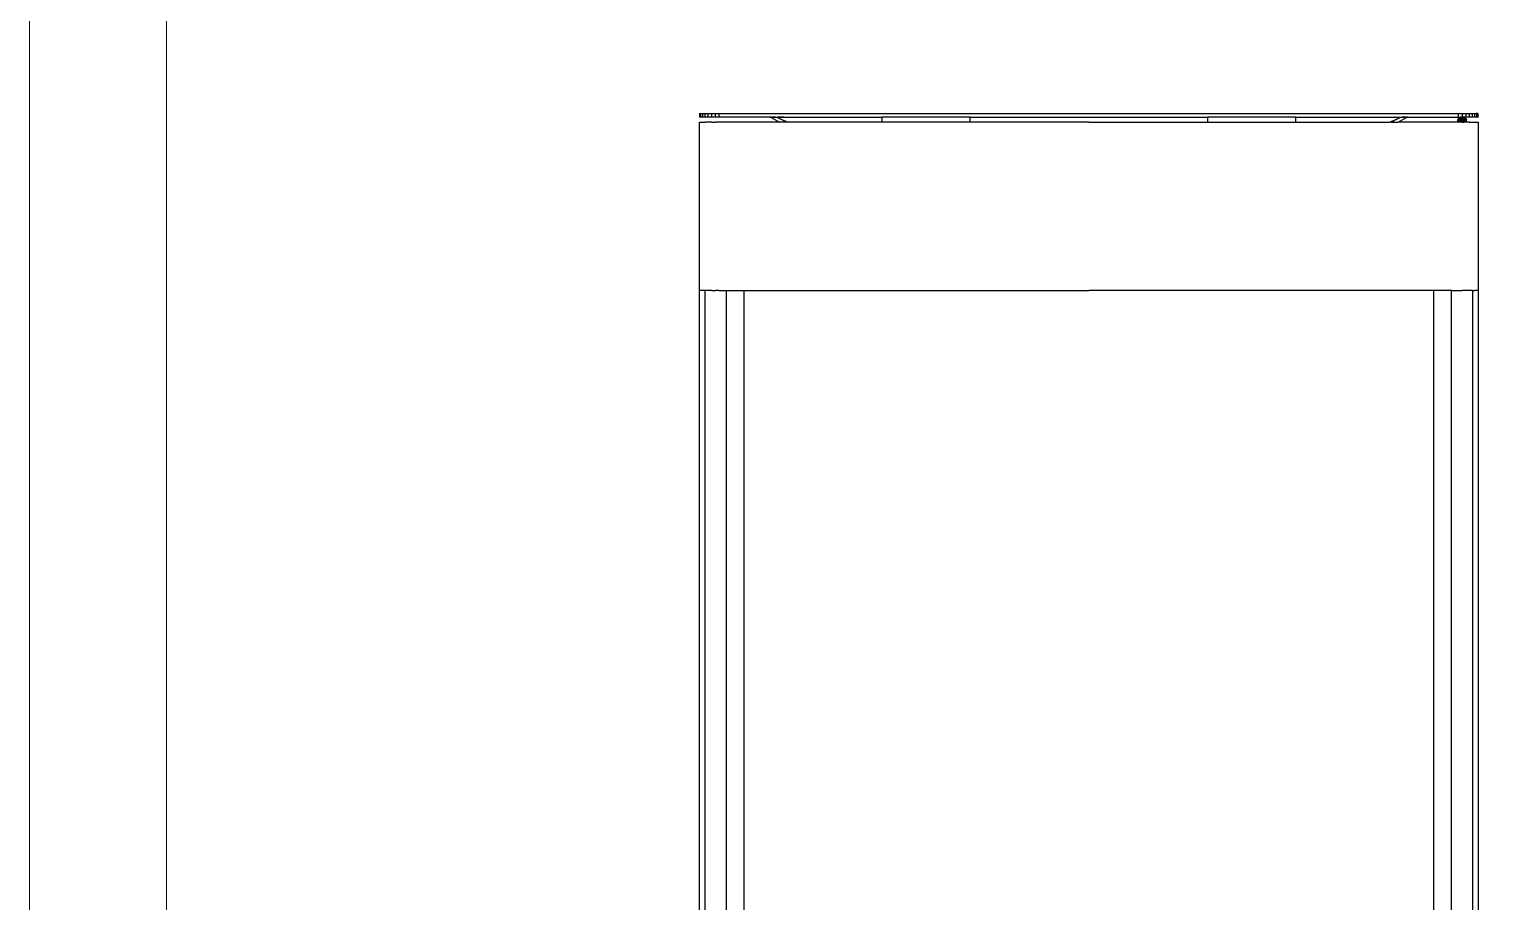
# Model space of a CAD drawing. Header units: millimetres. Extents: x 243 to 2849, y 203 to 3454.
# Drawn here: x 243 to 1077, y 1975 to 2468 of the extents above; entities that cross this region are included whole.
import ezdxf

# ---------------------------------------------------------------- set-up
doc = ezdxf.new("R2010")
doc.units = ezdxf.units.MM
doc.layers.add('tabelka', color=155, linetype='Continuous')

msp = doc.modelspace()

# ---------------------------------------------------------------- linework, layer by layer
for p, q in [((621.92, 2420.16), (622.11, 2420.16)), ((621.92, 2420.16), (621.92, 2418.16)), ((622.11, 2418.16), (621.92, 2418.16)), ((622.11, 2420.16), (622.7, 2420.16)), ((622.11, 2418.16), (622.11, 2420.16)), ((622.7, 2418.16), (622.11, 2418.16)), ((622.7, 2420.16), (623.72, 2420.16)), ((622.7, 2418.16), (622.7, 2420.16)), ((623.72, 2418.16), (622.7, 2418.16)), ((623.72, 2420.16), (625.15, 2420.16)), ((623.72, 2418.16), (623.72, 2420.16)), ((625.15, 2418.16), (623.72, 2418.16)), ((625.15, 2420.16), (626.91, 2420.16)), ((625.15, 2418.16), (625.15, 2420.16)), ((626.91, 2418.16), (625.15, 2418.16)), ((626.91, 2420.16), (628.88, 2420.16)), ((626.91, 2418.16), (626.91, 2420.16)), ((628.88, 2418.16), (626.91, 2418.16)), ((628.88, 2420.16), (630.92, 2420.16)), ((628.88, 2418.16), (628.88, 2420.16)), ((630.92, 2418.16), (628.88, 2418.16)), ((630.92, 2420.16), (632.92, 2420.16)), ((630.92, 2418.16), (630.92, 2420.16)), ((632.92, 2418.16), (630.92, 2418.16)), ((632.92, 2420.16), (632.92, 2418.16)), ((632.92, 2420.16), (1050.92, 2420.16)), ((661.44, 2418.16), (632.92, 2418.16)), ((661.68, 2418.14), (661.44, 2418.16)), ((661.68, 2418.14), (661.92, 2418.16)), ((661.91, 2418.09), (661.68, 2418.14)), ((661.92, 2418.16), (661.91, 2418.09)), ((662.13, 2418.02), (661.91, 2418.09)), ((661.92, 2418.16), (662.15, 2418.16)), ((662.13, 2418.02), (662.23, 2418.16)), ((662.19, 2418.16), (662.13, 2418.02)), ((662.13, 2418.02), (662.15, 2418.16)), ((662.34, 2417.92), (662.13, 2418.02)), ((662.15, 2418.16), (662.19, 2418.16)), ((662.19, 2418.16), (662.23, 2418.16)), ((662.23, 2418.16), (662.41, 2418.16)), ((662.48, 2418.16), (662.34, 2417.92)), ((662.41, 2418.16), (662.34, 2417.92)), ((662.34, 2417.92), (667.12, 2415.16)), ((662.41, 2418.16), (662.48, 2418.16)), ((662.56, 2418.14), (662.48, 2418.16)), ((662.56, 2418.14), (663.68, 2418.16)), ((663.68, 2418.09), (662.56, 2418.14)), ((663.68, 2418.16), (663.68, 2418.09)), ((663.72, 2418.16), (663.68, 2418.09)), ((663.68, 2418.16), (663.72, 2418.16)), ((664.8, 2418.02), (663.68, 2418.09)), ((663.68, 2418.09), (664.8, 2418.09)), ((663.72, 2418.16), (664.8, 2418.16)), ((664.8, 2418.16), (664.8, 2418.09)), ((664.8, 2418.16), (664.9, 2418.16)), ((664.8, 2418.02), (664.86, 2418.09)), ((664.8, 2418.09), (664.8, 2418.02)), ((664.8, 2418.09), (664.86, 2418.09)), ((665.92, 2417.92), (664.8, 2418.02)), ((664.8, 2418.02), (665.92, 2418.02)), ((664.86, 2418.09), (664.9, 2418.16)), ((664.86, 2418.09), (665.92, 2418.09)), ((664.9, 2418.16), (665.92, 2418.16)), ((665.95, 2418.14), (665.92, 2418.16)), ((665.92, 2418.16), (665.92, 2418.09)), ((665.92, 2418.09), (665.92, 2418.02)), ((665.92, 2418.09), (666.03, 2418.09)), ((665.92, 2418.02), (665.92, 2417.92)), ((665.92, 2418.02), (666.16, 2418.02)), ((666.34, 2417.92), (665.92, 2417.92)), ((665.92, 2417.92), (667.88, 2417.03)), ((665.95, 2418.14), (669.21, 2418.16)), ((666.03, 2418.09), (665.95, 2418.14)), ((669.34, 2418.09), (666.03, 2418.09)), ((666.16, 2418.02), (666.03, 2418.09)), ((669.51, 2418.02), (666.16, 2418.02)), ((666.34, 2417.92), (666.16, 2418.02)), ((669.74, 2417.92), (666.34, 2417.92)), ((669.21, 2418.16), (669.24, 2418.14)), ((669.24, 2418.14), (724.92, 2418.16)), ((669.24, 2418.14), (669.34, 2418.09)), ((669.34, 2418.09), (669.51, 2418.02)), ((669.34, 2418.09), (724.92, 2418.09)), ((669.51, 2418.02), (669.74, 2417.92)), ((669.51, 2418.02), (724.92, 2418.02)), ((724.92, 2417.92), (669.74, 2417.92)), ((724.92, 2418.16), (724.92, 2418.09)), ((774.92, 2418.16), (724.92, 2418.16)), ((724.92, 2418.09), (724.92, 2418.02)), ((724.92, 2418.02), (724.92, 2417.92)), ((724.92, 2417.92), (724.92, 2415.16)), ((774.92, 2418.16), (908.92, 2418.16)), ((774.92, 2418.09), (774.92, 2418.16)), ((774.92, 2418.09), (908.92, 2418.09)), ((774.92, 2418.02), (774.92, 2418.09)), ((774.92, 2418.02), (908.92, 2418.02)), ((774.92, 2417.92), (774.92, 2418.02)), ((908.92, 2417.92), (774.92, 2417.92)), ((774.92, 2415.16), (774.92, 2417.92)), ((908.92, 2418.16), (908.92, 2418.09)), ((958.92, 2418.16), (908.92, 2418.16)), ((908.92, 2418.09), (908.92, 2418.02)), ((908.92, 2418.02), (908.92, 2417.92)), ((908.92, 2417.92), (908.92, 2415.16)), ((958.92, 2418.16), (1014.61, 2418.14)), ((958.92, 2418.09), (958.92, 2418.16)), ((958.92, 2418.09), (1014.5, 2418.09)), ((958.92, 2418.02), (958.92, 2418.09)), ((958.92, 2418.02), (1014.34, 2418.02)), ((958.92, 2417.92), (958.92, 2418.02)), ((1014.11, 2417.92), (958.92, 2417.92)), ((958.92, 2415.16), (958.92, 2417.92)), ((1014.34, 2418.02), (1014.11, 2417.92)), ((1017.92, 2417.92), (1014.11, 2417.92)), ((1014.5, 2418.09), (1014.34, 2418.02)), ((1014.34, 2418.02), (1017.92, 2418.02)), ((1014.61, 2418.14), (1014.5, 2418.09)), ((1014.5, 2418.09), (1017.92, 2418.09)), ((1014.64, 2418.16), (1014.61, 2418.14)), ((1014.64, 2418.16), (1017.92, 2418.16)), ((1015.97, 2417.03), (1017.92, 2417.92)), ((1016.73, 2415.16), (1021.51, 2417.92)), ((1017.92, 2418.09), (1017.92, 2418.16)), ((1017.92, 2418.16), (1018.06, 2418.16)), ((1017.92, 2418.02), (1017.92, 2418.09)), ((1017.92, 2418.09), (1018.03, 2418.09)), ((1019.05, 2418.02), (1017.92, 2417.92)), ((1017.92, 2417.92), (1017.92, 2418.02)), ((1017.98, 2418.02), (1017.92, 2417.92)), ((1017.92, 2418.02), (1017.98, 2418.02)), ((1018.03, 2418.09), (1017.98, 2418.02)), ((1017.98, 2418.02), (1019.05, 2418.02)), ((1018.06, 2418.16), (1018.03, 2418.09)), ((1018.03, 2418.09), (1019.05, 2418.09)), ((1018.06, 2418.16), (1019.05, 2418.16)), ((1019.05, 2418.09), (1019.05, 2418.16)), ((1019.05, 2418.16), (1019.12, 2418.16)), ((1020.17, 2418.09), (1019.05, 2418.02)), ((1019.05, 2418.02), (1019.09, 2418.09)), ((1019.05, 2418.02), (1019.05, 2418.09)), ((1019.05, 2418.09), (1019.09, 2418.09)), ((1019.09, 2418.09), (1019.12, 2418.16)), ((1019.09, 2418.09), (1020.17, 2418.09)), ((1019.12, 2418.16), (1020.17, 2418.16)), ((1020.17, 2418.09), (1020.2, 2418.16)), ((1020.17, 2418.09), (1020.17, 2418.16)), ((1020.17, 2418.16), (1020.2, 2418.16)), ((1021.29, 2418.14), (1020.17, 2418.09)), ((1020.2, 2418.16), (1021.29, 2418.14)), ((1021.37, 2418.16), (1021.29, 2418.14)), ((1021.37, 2418.16), (1021.51, 2417.92)), ((1021.37, 2418.16), (1021.44, 2418.16)), ((1021.44, 2418.16), (1021.51, 2417.92)), ((1021.44, 2418.16), (1021.62, 2418.16)), ((1021.51, 2417.92), (1021.72, 2418.02)), ((1021.72, 2418.02), (1021.62, 2418.16)), ((1021.62, 2418.16), (1021.66, 2418.16)), ((1021.72, 2418.02), (1021.66, 2418.16)), ((1021.66, 2418.16), (1021.7, 2418.16)), ((1021.72, 2418.02), (1021.7, 2418.16)), ((1021.7, 2418.16), (1021.91, 2418.16)), ((1021.72, 2418.02), (1021.94, 2418.09)), ((1021.94, 2418.09), (1021.91, 2418.16)), ((1021.91, 2418.16), (1021.94, 2418.16)), ((1021.94, 2418.09), (1021.94, 2418.16)), ((1021.94, 2418.16), (1022.17, 2418.14)), ((1021.94, 2418.09), (1022.17, 2418.14)), ((1022.17, 2418.14), (1022.41, 2418.16)), ((1022.41, 2418.16), (1050.92, 2418.16)), ((1050.87, 2417.41), (1050.63, 2417.05)), ((1050.9, 2417.41), (1050.67, 2417.05)), ((1051.01, 2417.41), (1050.8, 2417.05)), ((1050.9, 2417.41), (1050.87, 2417.41)), ((1051.19, 2417.73), (1050.9, 2417.41)), ((1051.01, 2417.41), (1050.9, 2417.41)), ((1050.92, 2418.16), (1050.92, 2420.16)), ((1050.92, 2420.16), (1053.05, 2420.16)), ((1050.92, 2418.16), (1052.43, 2418.16)), ((1051.31, 2417.73), (1051.01, 2417.41)), ((1051.2, 2417.41), (1051.01, 2417.05)), ((1051.2, 2417.41), (1051.01, 2417.41)), ((1051.22, 2417.73), (1051.19, 2417.73)), ((1051.47, 2417.73), (1051.2, 2417.41)), ((1051.47, 2417.41), (1051.2, 2417.41)), ((1051.61, 2417.97), (1051.22, 2417.73)), ((1051.31, 2417.73), (1051.22, 2417.73)), ((1051.68, 2417.97), (1051.31, 2417.73)), ((1051.47, 2417.73), (1051.31, 2417.73)), ((1051.47, 2417.41), (1051.31, 2417.05)), ((1051.8, 2417.97), (1051.47, 2417.73)), ((1051.7, 2417.73), (1051.47, 2417.41)), ((1051.7, 2417.73), (1051.47, 2417.73)), ((1051.8, 2417.41), (1051.47, 2417.41)), ((1051.68, 2417.97), (1051.61, 2417.97)), ((1051.8, 2417.41), (1051.67, 2417.05)), ((1052.04, 2418.12), (1051.68, 2417.97)), ((1051.8, 2417.97), (1051.68, 2417.97)), ((1051.98, 2417.97), (1051.7, 2417.73)), ((1051.97, 2417.73), (1051.7, 2417.73)), ((1052.18, 2418.12), (1051.8, 2417.97)), ((1051.98, 2417.97), (1051.8, 2417.97)), ((1051.97, 2417.73), (1051.8, 2417.41)), ((1052.17, 2417.41), (1051.8, 2417.41)), ((1052.19, 2417.97), (1051.97, 2417.73)), ((1052.29, 2417.73), (1051.97, 2417.73)), ((1052.29, 2418.12), (1051.98, 2417.97)), ((1052.19, 2417.97), (1051.98, 2417.97)), ((1052.18, 2418.12), (1052.04, 2418.12)), ((1052.17, 2417.41), (1052.08, 2417.05)), ((1052.29, 2417.73), (1052.17, 2417.41)), ((1052.55, 2417.41), (1052.17, 2417.41)), ((1052.18, 2418.12), (1052.29, 2418.12)), ((1052.44, 2418.12), (1052.19, 2417.97)), ((1052.43, 2417.97), (1052.19, 2417.97)), ((1052.43, 2418.16), (1052.29, 2418.12)), ((1052.29, 2418.12), (1052.44, 2418.12)), ((1052.43, 2417.97), (1052.29, 2417.73)), ((1052.61, 2417.73), (1052.29, 2417.73)), ((1052.43, 2418.16), (1052.46, 2418.16)), ((1052.6, 2418.12), (1052.43, 2417.97)), ((1052.68, 2417.97), (1052.43, 2417.97)), ((1052.46, 2418.16), (1052.44, 2418.12)), ((1052.44, 2418.12), (1052.6, 2418.12)), ((1052.46, 2418.16), (1052.65, 2418.16)), ((1052.55, 2417.41), (1052.51, 2417.05)), ((1052.61, 2417.73), (1052.55, 2417.41)), ((1052.92, 2417.41), (1052.55, 2417.41)), ((1052.65, 2418.16), (1052.6, 2418.12)), ((1052.6, 2418.12), (1052.76, 2418.12)), ((1052.68, 2417.97), (1052.61, 2417.73)), ((1052.92, 2417.73), (1052.61, 2417.73)), ((1052.65, 2418.16), (1052.83, 2418.16)), ((1052.76, 2418.12), (1052.68, 2417.97)), ((1052.92, 2417.97), (1052.68, 2417.97)), ((1052.83, 2418.16), (1052.76, 2418.12)), ((1052.92, 2418.12), (1052.76, 2418.12)), ((1052.83, 2418.16), (1052.93, 2418.16)), ((1052.92, 2418.12), (1052.93, 2418.16)), ((1052.92, 2417.97), (1052.92, 2418.12)), ((1052.92, 2418.12), (1053.09, 2418.12)), ((1052.92, 2417.73), (1052.92, 2417.97)), ((1053.17, 2417.97), (1052.92, 2417.97)), ((1052.92, 2417.41), (1052.92, 2417.73)), ((1052.92, 2417.73), (1053.24, 2417.73)), ((1052.92, 2417.05), (1052.92, 2417.41)), ((1052.92, 2417.41), (1053.3, 2417.41)), ((1052.93, 2418.16), (1053.05, 2418.16)), ((1053.05, 2418.16), (1053.05, 2420.16)), ((1053.05, 2420.16), (1055.13, 2420.16)), ((1053.05, 2418.16), (1053.09, 2418.12)), ((1053.2, 2418.16), (1053.05, 2418.16)), ((1053.09, 2418.12), (1053.17, 2417.97)), ((1053.25, 2418.12), (1053.09, 2418.12)), ((1053.24, 2417.73), (1053.17, 2417.97)), ((1053.42, 2417.97), (1053.17, 2417.97)), ((1053.2, 2418.16), (1053.25, 2418.12)), ((1053.2, 2418.16), (1053.39, 2418.16)), ((1053.3, 2417.41), (1053.24, 2417.73)), ((1053.56, 2417.73), (1053.24, 2417.73)), ((1053.41, 2418.12), (1053.25, 2418.12)), ((1053.25, 2418.12), (1053.42, 2417.97)), ((1053.34, 2417.05), (1053.3, 2417.41)), ((1053.68, 2417.41), (1053.3, 2417.41)), ((1053.39, 2418.16), (1053.42, 2418.16)), ((1053.39, 2418.16), (1053.41, 2418.12)), ((1053.56, 2418.12), (1053.41, 2418.12)), ((1053.41, 2418.12), (1053.66, 2417.97)), ((1053.42, 2418.16), (1053.56, 2418.12)), ((1055.13, 2418.16), (1053.42, 2418.16)), ((1053.42, 2417.97), (1053.56, 2417.73)), ((1053.66, 2417.97), (1053.42, 2417.97)), ((1053.67, 2418.12), (1053.56, 2418.12)), ((1053.56, 2418.12), (1053.87, 2417.97)), ((1053.56, 2417.73), (1053.68, 2417.41)), ((1053.87, 2417.73), (1053.56, 2417.73)), ((1053.66, 2417.97), (1053.87, 2417.73)), ((1053.87, 2417.97), (1053.66, 2417.97)), ((1053.67, 2418.12), (1054.05, 2417.97)), ((1053.67, 2418.12), (1053.8, 2418.12)), ((1053.68, 2417.41), (1053.77, 2417.05)), ((1054.05, 2417.41), (1053.68, 2417.41)), ((1053.8, 2418.12), (1054.17, 2417.97)), ((1053.87, 2417.97), (1054.15, 2417.73)), ((1054.05, 2417.97), (1053.87, 2417.97)), ((1053.87, 2417.73), (1054.05, 2417.41)), ((1054.15, 2417.73), (1053.87, 2417.73)), ((1054.05, 2417.97), (1054.38, 2417.73)), ((1054.17, 2417.97), (1054.05, 2417.97)), ((1054.05, 2417.41), (1054.18, 2417.05)), ((1054.38, 2417.41), (1054.05, 2417.41)), ((1054.15, 2417.73), (1054.38, 2417.41)), ((1054.38, 2417.73), (1054.15, 2417.73)), ((1054.17, 2417.97), (1054.54, 2417.73)), ((1054.24, 2417.97), (1054.17, 2417.97)), ((1054.24, 2417.97), (1054.63, 2417.73)), ((1054.38, 2417.73), (1054.64, 2417.41)), ((1054.54, 2417.73), (1054.38, 2417.73)), ((1054.38, 2417.41), (1054.54, 2417.05)), ((1054.64, 2417.41), (1054.38, 2417.41)), ((1054.54, 2417.73), (1054.84, 2417.41)), ((1054.63, 2417.73), (1054.54, 2417.73)), ((1054.66, 2417.73), (1054.63, 2417.73)), ((1054.64, 2417.41), (1054.84, 2417.05)), ((1054.84, 2417.41), (1054.64, 2417.41)), ((1054.66, 2417.73), (1054.95, 2417.41)), ((1054.84, 2417.41), (1055.05, 2417.05)), ((1054.95, 2417.41), (1054.84, 2417.41)), ((1054.95, 2417.41), (1055.18, 2417.05)), ((1054.98, 2417.41), (1054.95, 2417.41)), ((1054.98, 2417.41), (1055.21, 2417.05)), ((1055.13, 2418.16), (1055.13, 2420.16)), ((1055.13, 2420.16), (1057.05, 2420.16)), ((1057.05, 2418.16), (1055.13, 2418.16)), ((1057.05, 2420.16), (1058.7, 2420.16)), ((1057.05, 2418.16), (1057.05, 2420.16)), ((1058.7, 2418.16), (1057.05, 2418.16)), ((1058.7, 2420.16), (1060.06, 2420.16)), ((1058.7, 2418.16), (1058.7, 2420.16)), ((1060.06, 2418.16), (1058.7, 2418.16)), ((1060.06, 2418.16), (1060.06, 2420.16)), ((1060.06, 2420.16), (1061.09, 2420.16)), ((1061.09, 2418.16), (1060.06, 2418.16)), ((1061.09, 2420.16), (1061.09, 2418.16)), ((1061.72, 2420.16), (1061.09, 2420.16)), ((1061.74, 2418.16), (1061.09, 2418.16)), ((1061.72, 2420.16), (1061.92, 2420.16)), ((1061.72, 2420.16), (1061.74, 2418.16)), ((1061.74, 2418.16), (1061.92, 2418.16)), ((1061.92, 2418.16), (1061.92, 2420.16)), ((621.92, 2320.16), (621.92, 2415.16)), ((621.92, 2415.16), (622.11, 2415.16)), ((622.11, 2415.16), (622.7, 2415.16)), ((622.7, 2415.16), (623.72, 2415.16)), ((623.72, 2415.16), (625.15, 2415.16)), ((626.91, 2415.16), (625.15, 2415.16)), ((628.88, 2415.16), (626.91, 2415.16)), ((628.88, 2415.16), (630.92, 2415.16)), ((632.92, 2415.16), (630.92, 2415.16)), ((667.12, 2415.16), (632.92, 2415.16)), ((671.12, 2415.16), (667.12, 2415.16)), ((671.12, 2415.16), (667.88, 2417.03)), ((667.88, 2417.03), (672, 2415.16)), ((672, 2415.16), (671.12, 2415.16)), ((724.92, 2415.16), (672, 2415.16)), ((774.92, 2415.16), (724.92, 2415.16)), ((841.92, 2415.16), (774.92, 2415.16)), ((841.92, 2415.16), (908.92, 2415.16)), ((908.92, 2415.16), (958.92, 2415.16)), ((958.92, 2415.16), (1011.85, 2415.16)), ((1011.85, 2415.16), (1015.97, 2417.03)), ((1012.73, 2415.16), (1011.85, 2415.16)), ((1015.97, 2417.03), (1012.73, 2415.16)), ((1012.73, 2415.16), (1016.73, 2415.16)), ((1050.42, 2415.16), (1016.73, 2415.16)), ((1050.42, 2416.16), (1050.48, 2416.62)), ((1050.42, 2416.16), (1050.47, 2416.16)), ((1050.42, 2415.16), (1050.42, 2416.16)), ((1050.42, 2415.16), (1050.47, 2415.16)), ((1050.47, 2416.16), (1050.52, 2416.62)), ((1050.6, 2416.16), (1050.47, 2416.16)), ((1050.47, 2415.16), (1050.47, 2416.16)), ((1050.6, 2415.16), (1050.47, 2415.16)), ((1050.63, 2417.05), (1050.48, 2416.62)), ((1050.52, 2416.62), (1050.48, 2416.62)), ((1050.67, 2417.05), (1050.52, 2416.62)), ((1050.52, 2416.62), (1050.65, 2416.62)), ((1050.6, 2416.16), (1050.65, 2416.62)), ((1050.6, 2416.16), (1050.83, 2416.16)), ((1050.6, 2415.16), (1050.6, 2416.16)), ((1050.6, 2415.16), (1050.83, 2415.16)), ((1050.67, 2417.05), (1050.63, 2417.05)), ((1050.8, 2417.05), (1050.65, 2416.62)), ((1050.88, 2416.62), (1050.65, 2416.62)), ((1050.8, 2417.05), (1050.67, 2417.05)), ((1051.01, 2417.05), (1050.8, 2417.05)), ((1050.83, 2416.16), (1050.88, 2416.62)), ((1050.83, 2416.16), (1051.16, 2416.16)), ((1050.83, 2415.16), (1050.83, 2416.16)), ((1050.83, 2415.16), (1050.92, 2415.16)), ((1051.01, 2417.05), (1050.88, 2416.62)), ((1051.2, 2416.62), (1050.88, 2416.62)), ((1051.16, 2415.16), (1050.92, 2415.16)), ((1051.31, 2417.05), (1051.01, 2417.05)), ((1051.16, 2416.16), (1051.2, 2416.62)), ((1051.16, 2416.16), (1051.56, 2416.16)), ((1051.16, 2415.16), (1051.16, 2416.16)), ((1051.56, 2415.16), (1051.16, 2415.16)), ((1051.31, 2417.05), (1051.2, 2416.62)), ((1051.59, 2416.62), (1051.2, 2416.62)), ((1051.67, 2417.05), (1051.31, 2417.05)), ((1051.56, 2416.16), (1051.59, 2416.62)), ((1051.56, 2416.16), (1052, 2416.16)), ((1051.56, 2415.16), (1051.56, 2416.16)), ((1052, 2415.16), (1051.56, 2415.16)), ((1051.67, 2417.05), (1051.59, 2416.62)), ((1052.02, 2416.62), (1051.59, 2416.62)), ((1052.08, 2417.05), (1051.67, 2417.05)), ((1052, 2416.16), (1052.02, 2416.62)), ((1052, 2416.16), (1052.47, 2416.16)), ((1052, 2415.16), (1052, 2416.16)), ((1052.47, 2415.16), (1052, 2415.16)), ((1052.08, 2417.05), (1052.02, 2416.62)), ((1052.48, 2416.62), (1052.02, 2416.62)), ((1052.51, 2417.05), (1052.08, 2417.05)), ((1052.47, 2416.16), (1052.48, 2416.62)), ((1052.47, 2416.16), (1052.92, 2416.16)), ((1052.47, 2415.16), (1052.47, 2416.16)), ((1052.93, 2415.16), (1052.47, 2415.16)), ((1052.51, 2417.05), (1052.48, 2416.62)), ((1052.92, 2416.62), (1052.48, 2416.62)), ((1052.92, 2417.05), (1052.51, 2417.05)), ((1052.92, 2416.62), (1052.92, 2417.05)), ((1052.92, 2417.05), (1053.34, 2417.05)), ((1052.92, 2416.16), (1052.92, 2416.62)), ((1052.92, 2416.62), (1053.37, 2416.62)), ((1052.93, 2415.16), (1052.92, 2416.16)), ((1053.38, 2416.16), (1052.92, 2416.16)), ((1052.93, 2415.16), (1053.38, 2415.16)), ((1053.37, 2416.62), (1053.34, 2417.05)), ((1053.77, 2417.05), (1053.34, 2417.05)), ((1053.38, 2416.16), (1053.37, 2416.62)), ((1053.82, 2416.62), (1053.37, 2416.62)), ((1053.38, 2415.16), (1053.38, 2416.16)), ((1053.84, 2416.16), (1053.38, 2416.16)), ((1053.38, 2415.16), (1053.87, 2415.16)), ((1053.77, 2417.05), (1053.82, 2416.62)), ((1054.18, 2417.05), (1053.77, 2417.05)), ((1053.84, 2416.16), (1053.82, 2416.62)), ((1054.26, 2416.62), (1053.82, 2416.62)), ((1053.87, 2415.16), (1053.84, 2416.16)), ((1054.29, 2416.16), (1053.84, 2416.16)), ((1054.29, 2415.16), (1053.87, 2415.16)), ((1054.18, 2417.05), (1054.26, 2416.62)), ((1054.54, 2417.05), (1054.18, 2417.05)), ((1054.29, 2416.16), (1054.26, 2416.62)), ((1054.65, 2416.62), (1054.26, 2416.62)), ((1054.29, 2415.16), (1054.29, 2416.16)), ((1054.69, 2416.16), (1054.29, 2416.16)), ((1054.69, 2415.16), (1054.29, 2415.16)), ((1054.54, 2417.05), (1054.65, 2416.62)), ((1054.84, 2417.05), (1054.54, 2417.05)), ((1054.69, 2416.16), (1054.65, 2416.62)), ((1054.97, 2416.62), (1054.65, 2416.62)), ((1054.69, 2415.16), (1054.69, 2416.16)), ((1055.02, 2416.16), (1054.69, 2416.16)), ((1054.97, 2415.16), (1054.69, 2415.16)), ((1054.84, 2417.05), (1054.97, 2416.62)), ((1055.05, 2417.05), (1054.84, 2417.05)), ((1055.02, 2416.16), (1054.97, 2416.62)), ((1055.2, 2416.62), (1054.97, 2416.62)), ((1055.02, 2415.16), (1054.97, 2415.16)), ((1055.02, 2415.16), (1055.02, 2416.16)), ((1055.25, 2416.16), (1055.02, 2416.16)), ((1055.25, 2415.16), (1055.02, 2415.16)), ((1055.05, 2417.05), (1055.2, 2416.62)), ((1055.18, 2417.05), (1055.05, 2417.05)), ((1055.18, 2417.05), (1055.33, 2416.62)), ((1055.21, 2417.05), (1055.18, 2417.05)), ((1055.25, 2416.16), (1055.2, 2416.62)), ((1055.33, 2416.62), (1055.2, 2416.62)), ((1055.21, 2417.05), (1055.37, 2416.62)), ((1055.25, 2415.16), (1055.25, 2416.16)), ((1055.38, 2416.16), (1055.25, 2416.16)), ((1055.38, 2415.16), (1055.25, 2415.16)), ((1055.38, 2416.16), (1055.33, 2416.62)), ((1055.37, 2416.62), (1055.33, 2416.62)), ((1055.42, 2416.16), (1055.37, 2416.62)), ((1055.38, 2415.16), (1055.38, 2416.16)), ((1055.42, 2416.16), (1055.38, 2416.16)), ((1055.42, 2415.16), (1055.38, 2415.16)), ((1055.42, 2415.16), (1055.42, 2416.16)), ((1056.94, 2415.16), (1055.42, 2415.16)), ((1056.94, 2415.16), (1058.7, 2415.16)), ((1058.7, 2415.16), (1060.13, 2415.16)), ((1060.13, 2415.16), (1061.15, 2415.16)), ((1061.15, 2415.16), (1061.74, 2415.16)), ((1061.74, 2415.16), (1061.92, 2415.16)), ((1061.92, 2415.16), (1061.92, 2320.16)), ((621.92, 1586.16), (621.92, 2320.16)), ((622.11, 2320.16), (621.92, 2320.16)), ((622.11, 2320.16), (621.92, 2320.16)), ((622.7, 2320.16), (622.11, 2320.16)), ((623.72, 2320.16), (622.7, 2320.16)), ((624.92, 2320.16), (623.72, 2320.16)), ((624.92, 2320.16), (624.92, 1586.16)), ((624.92, 2320.16), (625.15, 2320.16)), ((625.42, 2320.16), (625.15, 2320.16)), ((626.91, 2320.16), (625.42, 2320.16)), ((628.88, 2320.16), (626.91, 2320.16)), ((628.88, 2320.16), (630.92, 2320.16)), ((632.92, 2320.16), (630.92, 2320.16)), ((632.92, 2320.16), (636.92, 2320.16)), ((636.92, 2320.16), (636.92, 1678.16)), ((636.92, 2320.16), (637.09, 2320.16)), ((637.09, 2320.16), (637.63, 2320.16)), ((637.63, 2320.16), (638.55, 2320.16)), ((638.55, 2320.16), (639.85, 2320.16)), ((639.85, 2320.16), (641.45, 2320.16)), ((641.45, 2320.16), (643.24, 2320.16)), ((643.24, 2320.16), (645.11, 2320.16)), ((645.11, 2320.16), (646.92, 2320.16)), ((646.92, 2320.16), (646.92, 1678.16)), ((646.92, 2320.16), (841.92, 2320.16)), ((1036.92, 2320.16), (841.92, 2320.16)), ((1036.92, 1678.16), (1036.92, 2320.16)), ((1038.74, 2320.16), (1036.92, 2320.16)), ((1040.61, 2320.16), (1038.74, 2320.16)), ((1042.4, 2320.16), (1040.61, 2320.16)), ((1044, 2320.16), (1042.4, 2320.16)), ((1045.29, 2320.16), (1044, 2320.16)), ((1046.22, 2320.16), (1045.29, 2320.16)), ((1046.76, 2320.16), (1046.22, 2320.16)), ((1046.92, 2320.16), (1046.76, 2320.16)), ((1046.92, 1678.16), (1046.92, 2320.16)), ((1046.92, 2320.16), (1050.92, 2320.16)), ((1050.92, 2320.16), (1052.93, 2320.16)), ((1054.97, 2320.16), (1052.93, 2320.16)), ((1056.94, 2320.16), (1054.97, 2320.16)), ((1058.42, 2320.16), (1056.94, 2320.16)), ((1058.42, 2320.16), (1058.7, 2320.16)), ((1058.92, 2320.16), (1058.7, 2320.16)), ((1058.92, 1586.16), (1058.92, 2320.16)), ((1058.92, 2320.16), (1060.13, 2320.16)), ((1061.15, 2320.16), (1060.13, 2320.16)), ((1061.74, 2320.16), (1061.15, 2320.16)), ((1061.92, 2320.16), (1061.74, 2320.16)), ((1061.92, 2320.16), (1061.92, 1586.16))]:
    msp.add_line(p, q)
at = {"layer": 'tabelka', "lineweight": 5}
for points in [[(243.31, 3453.72), (2849.33, 3453.72), (2849.33, 202.92), (243.31, 202.92)], [(320.71, 3376.32), (2771.93, 3376.32), (2771.93, 280.32), (320.71, 280.32)]]:
    msp.add_lwpolyline(points, close=True, dxfattribs=at)

doc.saveas('drawing.dxf')
